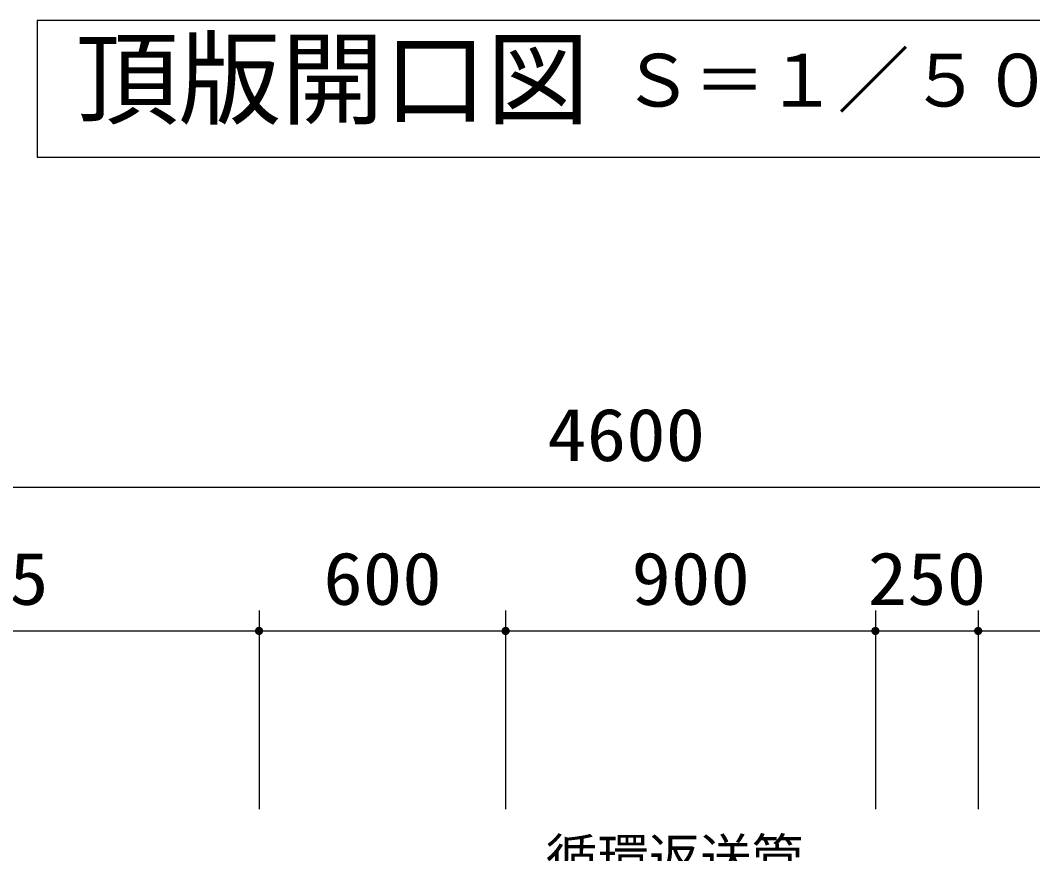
# Model space of a CAD drawing. Units: millimetres, scale not verified. Extents: x -14850 to 14850, y -10500 to 10500.
# Drawn here: x -9070 to -6606, y 2498 to 4527 of the extents above; entities that cross this region are included whole.
import ezdxf
from ezdxf.enums import TextEntityAlignment as Align

# ---------------------------------------------------------------- set-up
doc = ezdxf.new("R2010")
doc.units = ezdxf.units.MM
doc.header["$LTSCALE"] = 50
doc.layers.add('0-0_躯体', color=5, linetype='Continuous', lineweight=25)
doc.layers.add('0-1_製作', color=5, linetype='Continuous', lineweight=25)
doc.styles.add('ＭＳ ゴシック', font='')
doc.styles.get('ＭＳ ゴシック').set_extended_font_data('MS Gothic')

msp = doc.modelspace()

# ---------------------------------------------------------------- linework, layer by layer
at = {"layer": '0-0_躯体', "color": 3}
msp.add_line((-9028.39, 4526.54), (-6361.72, 4526.54), dxfattribs=at)
msp.add_lwpolyline([(-9028.39, 4526.54), (-9028.39, 4193.21), (-6361.72, 4193.21)], dxfattribs=at)
at = {"layer": '0-1_製作', "color": 2}
for p, q in [((-9893.51, 3390.22), (-5293.51, 3390.22)), ((-8488.51, 3090.22), (-8488.51, 2606.25)), ((-7888.51, 3090.22), (-7888.51, 2606.25)), ((-6988.51, 3090.22), (-6988.51, 2606.25)), ((-6738.5, 3090.22), (-6738.5, 2606.25)), ((-9893.51, 3040.22), (-8488.51, 3040.22)), ((-8488.51, 3040.22), (-7888.51, 3040.22)), ((-7888.51, 3040.22), (-6988.51, 3040.22)), ((-6988.51, 3040.22), (-6738.5, 3040.22)), ((-6738.5, 3040.22), (-5293.51, 3040.22))]:
    msp.add_line(p, q, dxfattribs=at)
at = {"layer": '0-1_製作'}
for points in [[(-8496.21, 3046.59), (-8498.51, 3040.22), (-8498.49, 3040.85)], [(-8496.21, 3046.59), (-8488.51, 3040.22), (-8498.51, 3040.22)], [(-8488.51, 3040.22), (-8498.43, 3038.97), (-8498.51, 3040.22)], [(-8496.21, 3046.59), (-8498.49, 3040.85), (-8496.95, 3045.58)], [(-8496.95, 3045.58), (-8498.49, 3040.85), (-8498.33, 3042.09)], [(-8488.51, 3040.22), (-8498.19, 3037.73), (-8498.43, 3038.97)], [(-8496.95, 3045.58), (-8498.33, 3042.09), (-8497.55, 3044.48)], [(-8497.55, 3044.48), (-8498.33, 3042.09), (-8498.02, 3043.31)], [(-8488.51, 3040.22), (-8497.8, 3036.54), (-8498.19, 3037.73)], [(-8488.51, 3040.22), (-8497.27, 3035.4), (-8497.8, 3036.54)], [(-8488.51, 3040.22), (-8496.6, 3034.34), (-8497.27, 3035.4)], [(-8488.51, 3040.22), (-8495.8, 3033.37), (-8496.6, 3034.34)], [(-8495.35, 3047.51), (-8488.51, 3040.22), (-8496.21, 3046.59)], [(-8488.51, 3040.22), (-8494.88, 3032.51), (-8495.8, 3033.37)], [(-8494.38, 3048.31), (-8488.51, 3040.22), (-8495.35, 3047.51)], [(-8488.51, 3040.22), (-8493.86, 3031.78), (-8494.88, 3032.51)], [(-8493.32, 3048.98), (-8488.51, 3040.22), (-8494.38, 3048.31)], [(-8488.51, 3040.22), (-8492.76, 3031.17), (-8493.86, 3031.78)], [(-8492.19, 3049.52), (-8488.51, 3040.22), (-8493.32, 3048.98)], [(-8488.51, 3040.22), (-8491.6, 3030.71), (-8492.76, 3031.17)], [(-8490.99, 3049.91), (-8488.51, 3040.22), (-8492.19, 3049.52)], [(-8488.51, 3030.22), (-8491.6, 3030.71), (-8488.51, 3040.22)], [(-8488.51, 3030.22), (-8490.38, 3030.4), (-8491.6, 3030.71)], [(-8489.76, 3050.14), (-8488.51, 3040.22), (-8490.99, 3049.91)], [(-8488.51, 3050.22), (-8488.51, 3040.22), (-8489.76, 3050.14)], [(-8487.88, 3050.2), (-8488.51, 3040.22), (-8488.51, 3050.22)], [(-8486.63, 3050.04), (-8488.51, 3040.22), (-8487.88, 3050.2)], [(-8485.42, 3049.73), (-8488.51, 3040.22), (-8486.63, 3050.04)], [(-8484.25, 3049.27), (-8488.51, 3040.22), (-8485.42, 3049.73)], [(-8484.25, 3049.27), (-8478.51, 3040.22), (-8488.51, 3040.22)], [(-8478.51, 3040.22), (-8488.51, 3030.22), (-8488.51, 3040.22)], [(-8478.51, 3040.22), (-8487.25, 3030.3), (-8488.51, 3030.22)], [(-8478.51, 3040.22), (-8486.02, 3030.53), (-8487.25, 3030.3)], [(-8478.51, 3040.22), (-8484.82, 3030.92), (-8486.02, 3030.53)], [(-8478.51, 3040.22), (-8483.69, 3031.46), (-8484.82, 3030.92)], [(-8483.15, 3048.66), (-8478.51, 3040.22), (-8484.25, 3049.27)], [(-8478.51, 3040.22), (-8482.63, 3032.13), (-8483.69, 3031.46)], [(-8482.13, 3047.92), (-8478.51, 3040.22), (-8483.15, 3048.66)], [(-8478.51, 3040.22), (-8481.66, 3032.93), (-8482.63, 3032.13)], [(-8481.22, 3047.07), (-8478.51, 3040.22), (-8482.13, 3047.92)], [(-8478.51, 3040.22), (-8480.8, 3033.85), (-8481.66, 3032.93)], [(-8480.42, 3046.1), (-8478.51, 3040.22), (-8481.22, 3047.07)], [(-8478.51, 3040.22), (-8480.06, 3034.86), (-8480.8, 3033.85)], [(-8479.74, 3045.04), (-8478.51, 3040.22), (-8480.42, 3046.1)], [(-8478.53, 3039.59), (-8480.06, 3034.86), (-8478.51, 3040.22)], [(-8478.68, 3038.35), (-8480.06, 3034.86), (-8478.53, 3039.59)], [(-8478.68, 3038.35), (-8479.46, 3035.96), (-8480.06, 3034.86)], [(-8479.21, 3043.9), (-8478.51, 3040.22), (-8479.74, 3045.04)], [(-8479, 3037.13), (-8479.46, 3035.96), (-8478.68, 3038.35)], [(-8478.82, 3042.71), (-8478.51, 3040.22), (-8479.21, 3043.9)], [(-8478.58, 3041.47), (-8478.51, 3040.22), (-8478.82, 3042.71)], [(-7895.35, 3047.51), (-7898.51, 3040.22), (-7896.21, 3046.59)], [(-7895.35, 3047.51), (-7888.51, 3040.22), (-7898.51, 3040.22)], [(-7896.21, 3046.59), (-7898.51, 3040.22), (-7898.49, 3040.85)], [(-7888.51, 3040.22), (-7898.43, 3038.97), (-7898.51, 3040.22)], [(-7896.21, 3046.59), (-7898.49, 3040.85), (-7896.95, 3045.58)], [(-7896.95, 3045.58), (-7898.49, 3040.85), (-7898.33, 3042.09)], [(-7888.51, 3040.22), (-7898.19, 3037.73), (-7898.43, 3038.97)], [(-7896.95, 3045.58), (-7898.33, 3042.09), (-7897.55, 3044.48)], [(-7897.55, 3044.48), (-7898.33, 3042.09), (-7898.02, 3043.31)], [(-7888.51, 3040.22), (-7897.8, 3036.54), (-7898.19, 3037.73)], [(-7888.51, 3040.22), (-7897.27, 3035.4), (-7897.8, 3036.54)], [(-7888.51, 3040.22), (-7896.6, 3034.34), (-7897.27, 3035.4)], [(-7888.51, 3040.22), (-7895.8, 3033.37), (-7896.6, 3034.34)], [(-7888.51, 3040.22), (-7894.88, 3032.51), (-7895.8, 3033.37)], [(-7894.38, 3048.31), (-7888.51, 3040.22), (-7895.35, 3047.51)], [(-7888.51, 3040.22), (-7893.86, 3031.78), (-7894.88, 3032.51)], [(-7893.32, 3048.98), (-7888.51, 3040.22), (-7894.38, 3048.31)], [(-7888.51, 3040.22), (-7892.76, 3031.17), (-7893.86, 3031.78)], [(-7892.19, 3049.52), (-7888.51, 3040.22), (-7893.32, 3048.98)], [(-7888.51, 3040.22), (-7891.6, 3030.71), (-7892.76, 3031.17)], [(-7890.99, 3049.91), (-7888.51, 3040.22), (-7892.19, 3049.52)], [(-7888.51, 3030.22), (-7891.6, 3030.71), (-7888.51, 3040.22)], [(-7888.51, 3030.22), (-7890.38, 3030.4), (-7891.6, 3030.71)], [(-7889.76, 3050.14), (-7888.51, 3040.22), (-7890.99, 3049.91)], [(-7888.51, 3050.22), (-7888.51, 3040.22), (-7889.76, 3050.14)], [(-7887.88, 3050.2), (-7888.51, 3040.22), (-7888.51, 3050.22)], [(-7886.63, 3050.04), (-7888.51, 3040.22), (-7887.88, 3050.2)], [(-7885.42, 3049.73), (-7888.51, 3040.22), (-7886.63, 3050.04)], [(-7884.25, 3049.27), (-7888.51, 3040.22), (-7885.42, 3049.73)], [(-7884.25, 3049.27), (-7878.51, 3040.22), (-7888.51, 3040.22)], [(-7878.51, 3040.22), (-7888.51, 3030.22), (-7888.51, 3040.22)], [(-7878.51, 3040.22), (-7887.25, 3030.3), (-7888.51, 3030.22)], [(-7878.51, 3040.22), (-7886.02, 3030.53), (-7887.25, 3030.3)], [(-7878.51, 3040.22), (-7884.82, 3030.92), (-7886.02, 3030.53)], [(-7878.51, 3040.22), (-7883.69, 3031.46), (-7884.82, 3030.92)], [(-7883.15, 3048.66), (-7878.51, 3040.22), (-7884.25, 3049.27)], [(-7878.51, 3040.22), (-7882.63, 3032.13), (-7883.69, 3031.46)], [(-7882.13, 3047.92), (-7878.51, 3040.22), (-7883.15, 3048.66)], [(-7878.51, 3040.22), (-7881.66, 3032.93), (-7882.63, 3032.13)], [(-7881.22, 3047.07), (-7878.51, 3040.22), (-7882.13, 3047.92)], [(-7878.51, 3040.22), (-7880.8, 3033.85), (-7881.66, 3032.93)], [(-7880.42, 3046.1), (-7878.51, 3040.22), (-7881.22, 3047.07)], [(-7878.53, 3039.59), (-7880.8, 3033.85), (-7878.51, 3040.22)], [(-7878.53, 3039.59), (-7880.06, 3034.86), (-7880.8, 3033.85)], [(-7879.74, 3045.04), (-7878.51, 3040.22), (-7880.42, 3046.1)], [(-7878.68, 3038.35), (-7880.06, 3034.86), (-7878.53, 3039.59)], [(-7878.68, 3038.35), (-7879.46, 3035.96), (-7880.06, 3034.86)], [(-7879.21, 3043.9), (-7878.51, 3040.22), (-7879.74, 3045.04)], [(-7878.99, 3037.13), (-7879.46, 3035.96), (-7878.68, 3038.35)], [(-7878.82, 3042.71), (-7878.51, 3040.22), (-7879.21, 3043.9)], [(-7878.58, 3041.47), (-7878.51, 3040.22), (-7878.82, 3042.71)], [(-6994.38, 3048.31), (-6998.51, 3040.22), (-6995.35, 3047.51)], [(-6994.38, 3048.31), (-6988.51, 3040.22), (-6998.51, 3040.22)], [(-6995.35, 3047.51), (-6998.51, 3040.22), (-6998.49, 3040.85)], [(-6988.51, 3040.22), (-6998.43, 3038.97), (-6998.51, 3040.22)], [(-6995.35, 3047.51), (-6998.49, 3040.85), (-6996.21, 3046.59)], [(-6996.21, 3046.59), (-6998.49, 3040.85), (-6998.33, 3042.09)], [(-6988.51, 3040.22), (-6998.19, 3037.73), (-6998.43, 3038.97)], [(-6996.21, 3046.59), (-6998.33, 3042.09), (-6996.95, 3045.58)], [(-6996.95, 3045.58), (-6998.33, 3042.09), (-6998.02, 3043.31)], [(-6988.51, 3040.22), (-6997.8, 3036.54), (-6998.19, 3037.73)], [(-6996.95, 3045.58), (-6998.02, 3043.31), (-6997.55, 3044.48)], [(-6988.51, 3040.22), (-6997.27, 3035.4), (-6997.8, 3036.54)], [(-6988.51, 3040.22), (-6996.6, 3034.34), (-6997.27, 3035.4)], [(-6988.51, 3040.22), (-6995.79, 3033.37), (-6996.6, 3034.34)], [(-6988.51, 3040.22), (-6994.88, 3032.51), (-6995.79, 3033.37)], [(-6988.51, 3040.22), (-6993.86, 3031.78), (-6994.88, 3032.51)], [(-6993.32, 3048.98), (-6988.51, 3040.22), (-6994.38, 3048.31)], [(-6988.51, 3040.22), (-6992.76, 3031.17), (-6993.86, 3031.78)], [(-6992.19, 3049.52), (-6988.51, 3040.22), (-6993.32, 3048.98)], [(-6988.51, 3040.22), (-6991.6, 3030.71), (-6992.76, 3031.17)], [(-6990.99, 3049.91), (-6988.51, 3040.22), (-6992.19, 3049.52)], [(-6988.51, 3030.22), (-6991.6, 3030.71), (-6988.51, 3040.22)], [(-6988.51, 3030.22), (-6990.38, 3030.4), (-6991.6, 3030.71)], [(-6989.76, 3050.14), (-6988.51, 3040.22), (-6990.99, 3049.91)], [(-6988.51, 3050.22), (-6988.51, 3040.22), (-6989.76, 3050.14)], [(-6987.88, 3050.2), (-6988.51, 3040.22), (-6988.51, 3050.22)], [(-6986.63, 3050.04), (-6988.51, 3040.22), (-6987.88, 3050.2)], [(-6985.41, 3049.73), (-6988.51, 3040.22), (-6986.63, 3050.04)], [(-6984.25, 3049.27), (-6988.51, 3040.22), (-6985.41, 3049.73)], [(-6984.25, 3049.27), (-6978.51, 3040.22), (-6988.51, 3040.22)], [(-6978.51, 3040.22), (-6988.51, 3030.22), (-6988.51, 3040.22)], [(-6978.51, 3040.22), (-6987.25, 3030.3), (-6988.51, 3030.22)], [(-6978.51, 3040.22), (-6986.02, 3030.53), (-6987.25, 3030.3)], [(-6978.51, 3040.22), (-6984.82, 3030.92), (-6986.02, 3030.53)], [(-6978.51, 3040.22), (-6983.69, 3031.46), (-6984.82, 3030.92)], [(-6983.15, 3048.66), (-6978.51, 3040.22), (-6984.25, 3049.27)], [(-6978.51, 3040.22), (-6982.63, 3032.13), (-6983.69, 3031.46)], [(-6982.13, 3047.92), (-6978.51, 3040.22), (-6983.15, 3048.66)], [(-6978.51, 3040.22), (-6981.66, 3032.93), (-6982.63, 3032.13)], [(-6981.22, 3047.07), (-6978.51, 3040.22), (-6982.13, 3047.92)], [(-6978.52, 3039.59), (-6981.66, 3032.93), (-6978.51, 3040.22)], [(-6978.52, 3039.59), (-6980.8, 3033.85), (-6981.66, 3032.93)], [(-6980.41, 3046.1), (-6978.51, 3040.22), (-6981.22, 3047.07)], [(-6978.68, 3038.35), (-6980.8, 3033.85), (-6978.52, 3039.59)], [(-6978.68, 3038.35), (-6980.06, 3034.86), (-6980.8, 3033.85)], [(-6979.74, 3045.04), (-6978.51, 3040.22), (-6980.41, 3046.1)], [(-6978.99, 3037.13), (-6980.06, 3034.86), (-6978.68, 3038.35)], [(-6978.99, 3037.13), (-6979.46, 3035.96), (-6980.06, 3034.86)], [(-6979.21, 3043.9), (-6978.51, 3040.22), (-6979.74, 3045.04)], [(-6978.82, 3042.71), (-6978.51, 3040.22), (-6979.21, 3043.9)], [(-6978.58, 3041.47), (-6978.51, 3040.22), (-6978.82, 3042.71)], [(-6744.38, 3048.31), (-6748.5, 3040.22), (-6745.35, 3047.51)], [(-6744.38, 3048.31), (-6738.5, 3040.22), (-6748.5, 3040.22)], [(-6745.35, 3047.51), (-6748.5, 3040.22), (-6748.49, 3040.85)], [(-6738.5, 3040.22), (-6748.43, 3038.97), (-6748.5, 3040.22)], [(-6745.35, 3047.51), (-6748.49, 3040.85), (-6746.21, 3046.59)], [(-6746.21, 3046.59), (-6748.49, 3040.85), (-6748.33, 3042.09)], [(-6738.5, 3040.22), (-6748.19, 3037.73), (-6748.43, 3038.97)], [(-6746.21, 3046.59), (-6748.33, 3042.09), (-6746.95, 3045.58)], [(-6746.95, 3045.58), (-6748.33, 3042.09), (-6748.02, 3043.31)], [(-6738.5, 3040.22), (-6747.8, 3036.54), (-6748.19, 3037.73)], [(-6746.95, 3045.58), (-6748.02, 3043.31), (-6747.55, 3044.48)], [(-6738.5, 3040.22), (-6747.27, 3035.4), (-6747.8, 3036.54)], [(-6738.5, 3040.22), (-6746.59, 3034.34), (-6747.27, 3035.4)], [(-6738.5, 3040.22), (-6745.79, 3033.37), (-6746.59, 3034.34)], [(-6738.5, 3040.22), (-6744.88, 3032.51), (-6745.79, 3033.37)], [(-6738.5, 3040.22), (-6743.86, 3031.78), (-6744.88, 3032.51)], [(-6743.32, 3048.98), (-6738.5, 3040.22), (-6744.38, 3048.31)], [(-6738.5, 3040.22), (-6742.76, 3031.17), (-6743.86, 3031.78)], [(-6742.19, 3049.52), (-6738.5, 3040.22), (-6743.32, 3048.98)], [(-6738.5, 3040.22), (-6741.59, 3030.71), (-6742.76, 3031.17)], [(-6740.99, 3049.91), (-6738.5, 3040.22), (-6742.19, 3049.52)], [(-6738.5, 3030.22), (-6741.59, 3030.71), (-6738.5, 3040.22)], [(-6738.5, 3030.22), (-6740.38, 3030.4), (-6741.59, 3030.71)], [(-6739.76, 3050.14), (-6738.5, 3040.22), (-6740.99, 3049.91)], [(-6738.5, 3050.22), (-6738.5, 3040.22), (-6739.76, 3050.14)], [(-6737.88, 3050.2), (-6738.5, 3040.22), (-6738.5, 3050.22)], [(-6736.63, 3050.04), (-6738.5, 3040.22), (-6737.88, 3050.2)], [(-6735.41, 3049.73), (-6738.5, 3040.22), (-6736.63, 3050.04)], [(-6734.25, 3049.27), (-6738.5, 3040.22), (-6735.41, 3049.73)], [(-6734.25, 3049.27), (-6728.5, 3040.22), (-6738.5, 3040.22)], [(-6728.5, 3040.22), (-6738.5, 3030.22), (-6738.5, 3040.22)], [(-6728.5, 3040.22), (-6737.25, 3030.3), (-6738.5, 3030.22)], [(-6728.5, 3040.22), (-6736.02, 3030.53), (-6737.25, 3030.3)], [(-6728.5, 3040.22), (-6734.82, 3030.92), (-6736.02, 3030.53)], [(-6728.5, 3040.22), (-6733.69, 3031.46), (-6734.82, 3030.92)], [(-6733.15, 3048.66), (-6728.5, 3040.22), (-6734.25, 3049.27)], [(-6728.5, 3040.22), (-6732.63, 3032.13), (-6733.69, 3031.46)], [(-6732.13, 3047.92), (-6728.5, 3040.22), (-6733.15, 3048.66)], [(-6728.5, 3040.22), (-6731.66, 3032.93), (-6732.63, 3032.13)], [(-6731.22, 3047.07), (-6728.5, 3040.22), (-6732.13, 3047.92)], [(-6728.52, 3039.59), (-6731.66, 3032.93), (-6728.5, 3040.22)], [(-6728.52, 3039.59), (-6730.8, 3033.85), (-6731.66, 3032.93)], [(-6730.41, 3046.1), (-6728.5, 3040.22), (-6731.22, 3047.07)], [(-6728.68, 3038.35), (-6730.8, 3033.85), (-6728.52, 3039.59)], [(-6728.68, 3038.35), (-6730.06, 3034.86), (-6730.8, 3033.85)], [(-6729.74, 3045.04), (-6728.5, 3040.22), (-6730.41, 3046.1)], [(-6728.99, 3037.13), (-6730.06, 3034.86), (-6728.68, 3038.35)], [(-6728.99, 3037.13), (-6729.46, 3035.96), (-6730.06, 3034.86)], [(-6729.21, 3043.9), (-6728.5, 3040.22), (-6729.74, 3045.04)], [(-6728.82, 3042.71), (-6728.5, 3040.22), (-6729.21, 3043.9)], [(-6728.58, 3041.47), (-6728.5, 3040.22), (-6728.82, 3042.71)], [(-8488.51, 3030.22), (-8489.13, 3030.24), (-8490.38, 3030.4)], [(-7888.51, 3030.22), (-7889.13, 3030.24), (-7890.38, 3030.4)], [(-6988.51, 3030.22), (-6989.13, 3030.24), (-6990.38, 3030.4)], [(-6738.5, 3030.22), (-6739.13, 3030.24), (-6740.38, 3030.4)]]:
    msp.add_solid(points, dxfattribs=at)

# ---------------------------------------------------------------- texts
at = {"layer": '0-0_躯体', "color": 4, "style": 'ＭＳ ゴシック'}
for s, height, p in [('頂版開口図', 183.3, (-8934.51, 4237.38)), ('Ｓ＝１／５０', 128.4, (-7606.02, 4277.93)), ('\u3000循環返送管\u3000', 91.79, (-7915.85, 2415.37))]:
    msp.add_text(s, height=height, dxfattribs=at).set_placement(p, align=Align.BOTTOM_LEFT)
at = {"layer": '0-1_製作', "color": 4, "style": 'ＭＳ ゴシック', "width": 1.1}
for s, p in [('4600', (-7787.26, 3415.22)), ('1405', (-9384.76, 3065.22)), ('600', (-8332.26, 3065.22)), ('900', (-7582.26, 3065.22)), ('250', (-7007.25, 3065.22))]:
    msp.add_text(s, height=128.4, dxfattribs=at).set_placement(p, align=Align.BOTTOM_LEFT)

doc.saveas('drawing.dxf')
